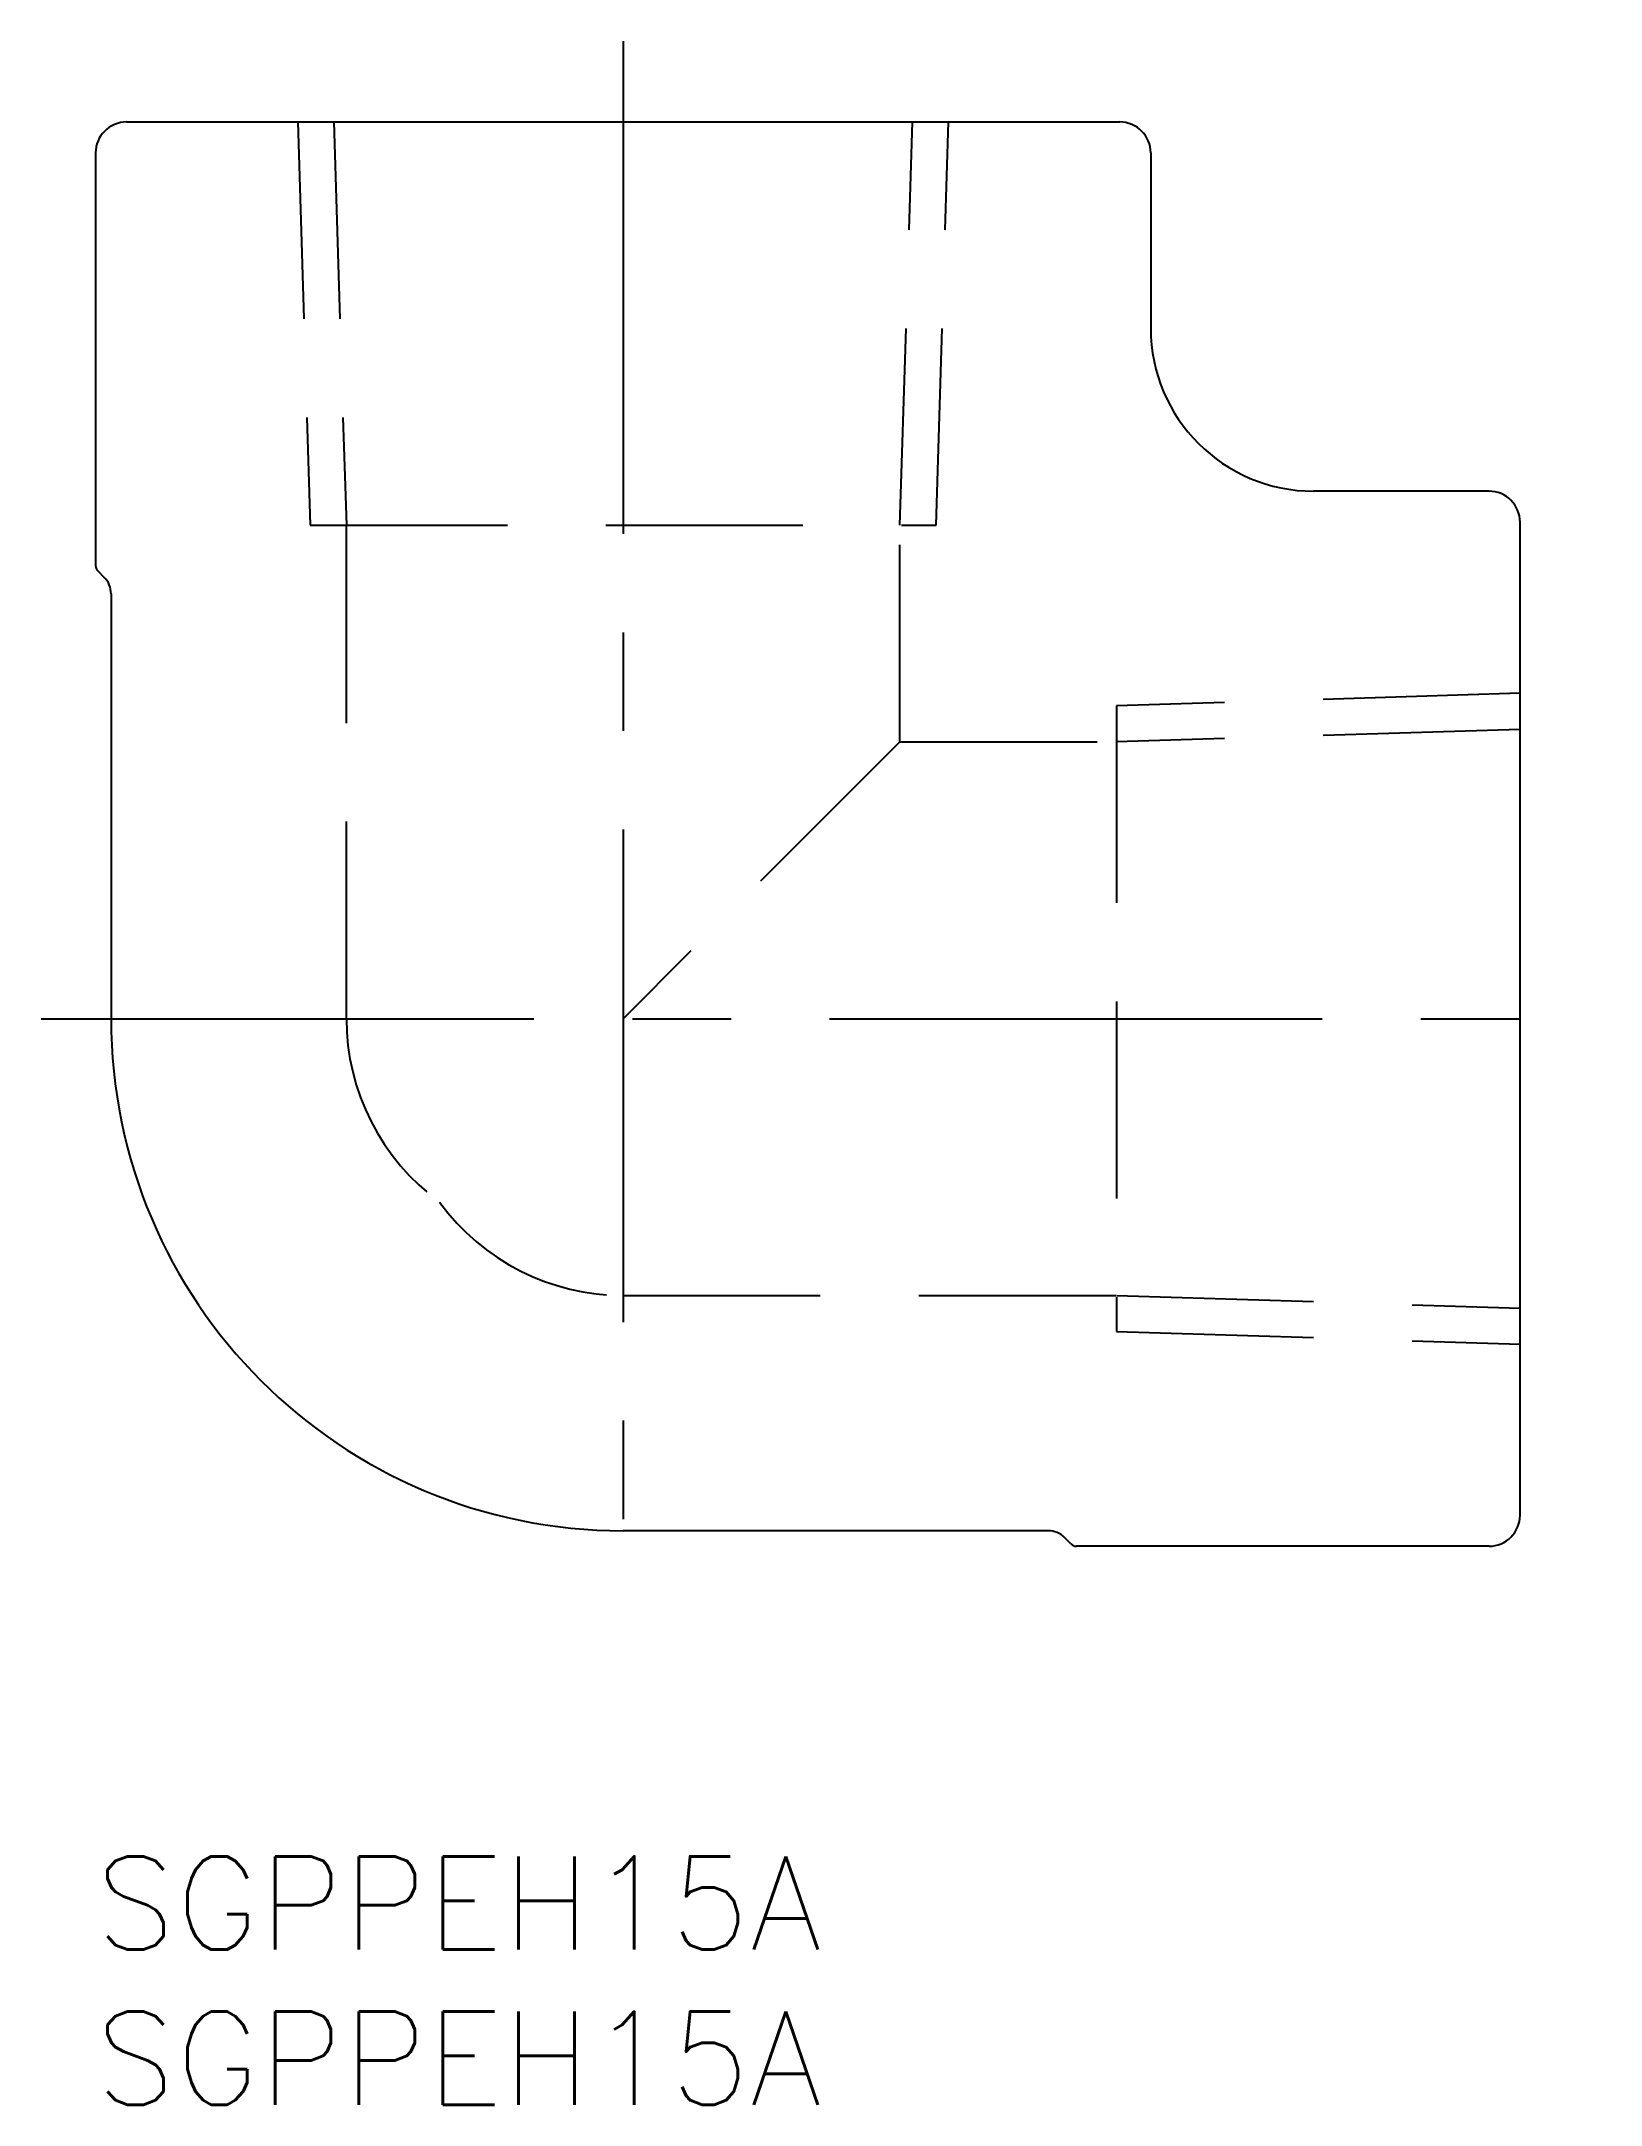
# Model space of a CAD drawing. Extents: x -1.7 to 48.5, y -8 to 58.5.
import ezdxf

# ---------------------------------------------------------------- set-up
doc = ezdxf.new("R2010")
doc.units = 0
doc.header["$LTSCALE"] = 0.5
doc.linetypes.add('CENTER', pattern=[50.8, 31.75, -6.35, 6.35, -6.35])
doc.linetypes.add('DASHED', pattern=[19.05, 12.7, -6.35])
for name, color, linetype in [('MSM_CENTER', 1, 'CENTER'), ('MSM_CONTINUOUS', 7, 'CONTINUOUS'), ('MSM_DASHED', 4, 'DASHED'), ('MSM_PART_NUMBER', 7, 'CONTINUOUS')]:
    doc.layers.add(name, color=color, linetype=linetype)
doc.styles.get("Standard").update_dxf_attribs({"font": 'txt.shx', "height": 3, "bigfont": 'bigfont.shx'})

msp = doc.modelspace()

# ---------------------------------------------------------------- linework, layer by layer
at = {"layer": 'MSM_CENTER'}
for p, q in [((17, 58.5), (17, 8.25)), ((-1.75, 27), (48.5, 27))]:
    msp.add_line(p, q, dxfattribs=at)
at = {"layer": 'MSM_CONTINUOUS'}
for p, q in [((1, 55.9), (33, 55.9)), ((0, 54.9), (0, 41.607)), ((34, 54.9), (34, 49.25)), ((44.9, 44), (39.25, 44)), ((45.9, 11), (45.9, 43)), ((0.073, 41.43), (0.28, 41.223)), ((0.5, 40.693), (0.5, 27)), ((30.693, 10.5), (17, 10.5)), ((31.43, 10.073), (31.223, 10.28)), ((44.9, 10), (31.607, 10))]:
    msp.add_line(p, q, dxfattribs=at)
for centre, radius, start, end in [((1, 54.9), 1, 90, 180), ((33, 54.9), 1, 0, 90), ((39.25, 49.25), 5.25, 180, 270), ((44.9, 43), 1, 0, 90), ((0.25, 41.607), 0.25, 180, 225), ((-0.25, 40.693), 0.75, 0, 45), ((17, 27), 16.5, 180, 270), ((44.9, 11), 1, 270, 0), ((30.693, 9.75), 0.75, 45, 90), ((31.607, 10.25), 0.25, 225, 270)]:
    msp.add_arc(centre, radius, start, end, dxfattribs=at)
at = {"layer": 'MSM_DASHED'}
for p, q in [((6.513, 55.9), (6.919, 42.9)), ((7.675, 55.9), (8.081, 42.9)), ((25.919, 42.9), (26.325, 55.9)), ((27.081, 42.9), (27.487, 55.9)), ((8.081, 27), (8.081, 43.5)), ((25.919, 35.919), (25.919, 43.5)), ((6.919, 42.9), (27.081, 42.9)), ((45.9, 37.487), (32.9, 37.081)), ((32.9, 37.081), (32.9, 16.919)), ((25.919, 35.919), (17, 27)), ((25.919, 35.919), (33.5, 35.919)), ((45.9, 36.325), (32.9, 35.919)), ((17, 18.081), (33.5, 18.081)), ((32.9, 18.081), (45.9, 17.675)), ((32.9, 16.919), (45.9, 16.513))]:
    msp.add_line(p, q, dxfattribs=at)
for centre, start, end in [((15.4, 27), 180, 233.8929), ((17, 25.4), 216.1071, 270)]:
    msp.add_arc(centre, 7.319, start, end, dxfattribs=at)

# ---------------------------------------------------------------- texts
at = {"layer": 'MSM_PART_NUMBER'}
for p in [(0, -3), (0, -8)]:
    msp.add_text('SGPPEH15A', height=3, dxfattribs=at).set_placement(p)

doc.saveas('drawing.dxf')
